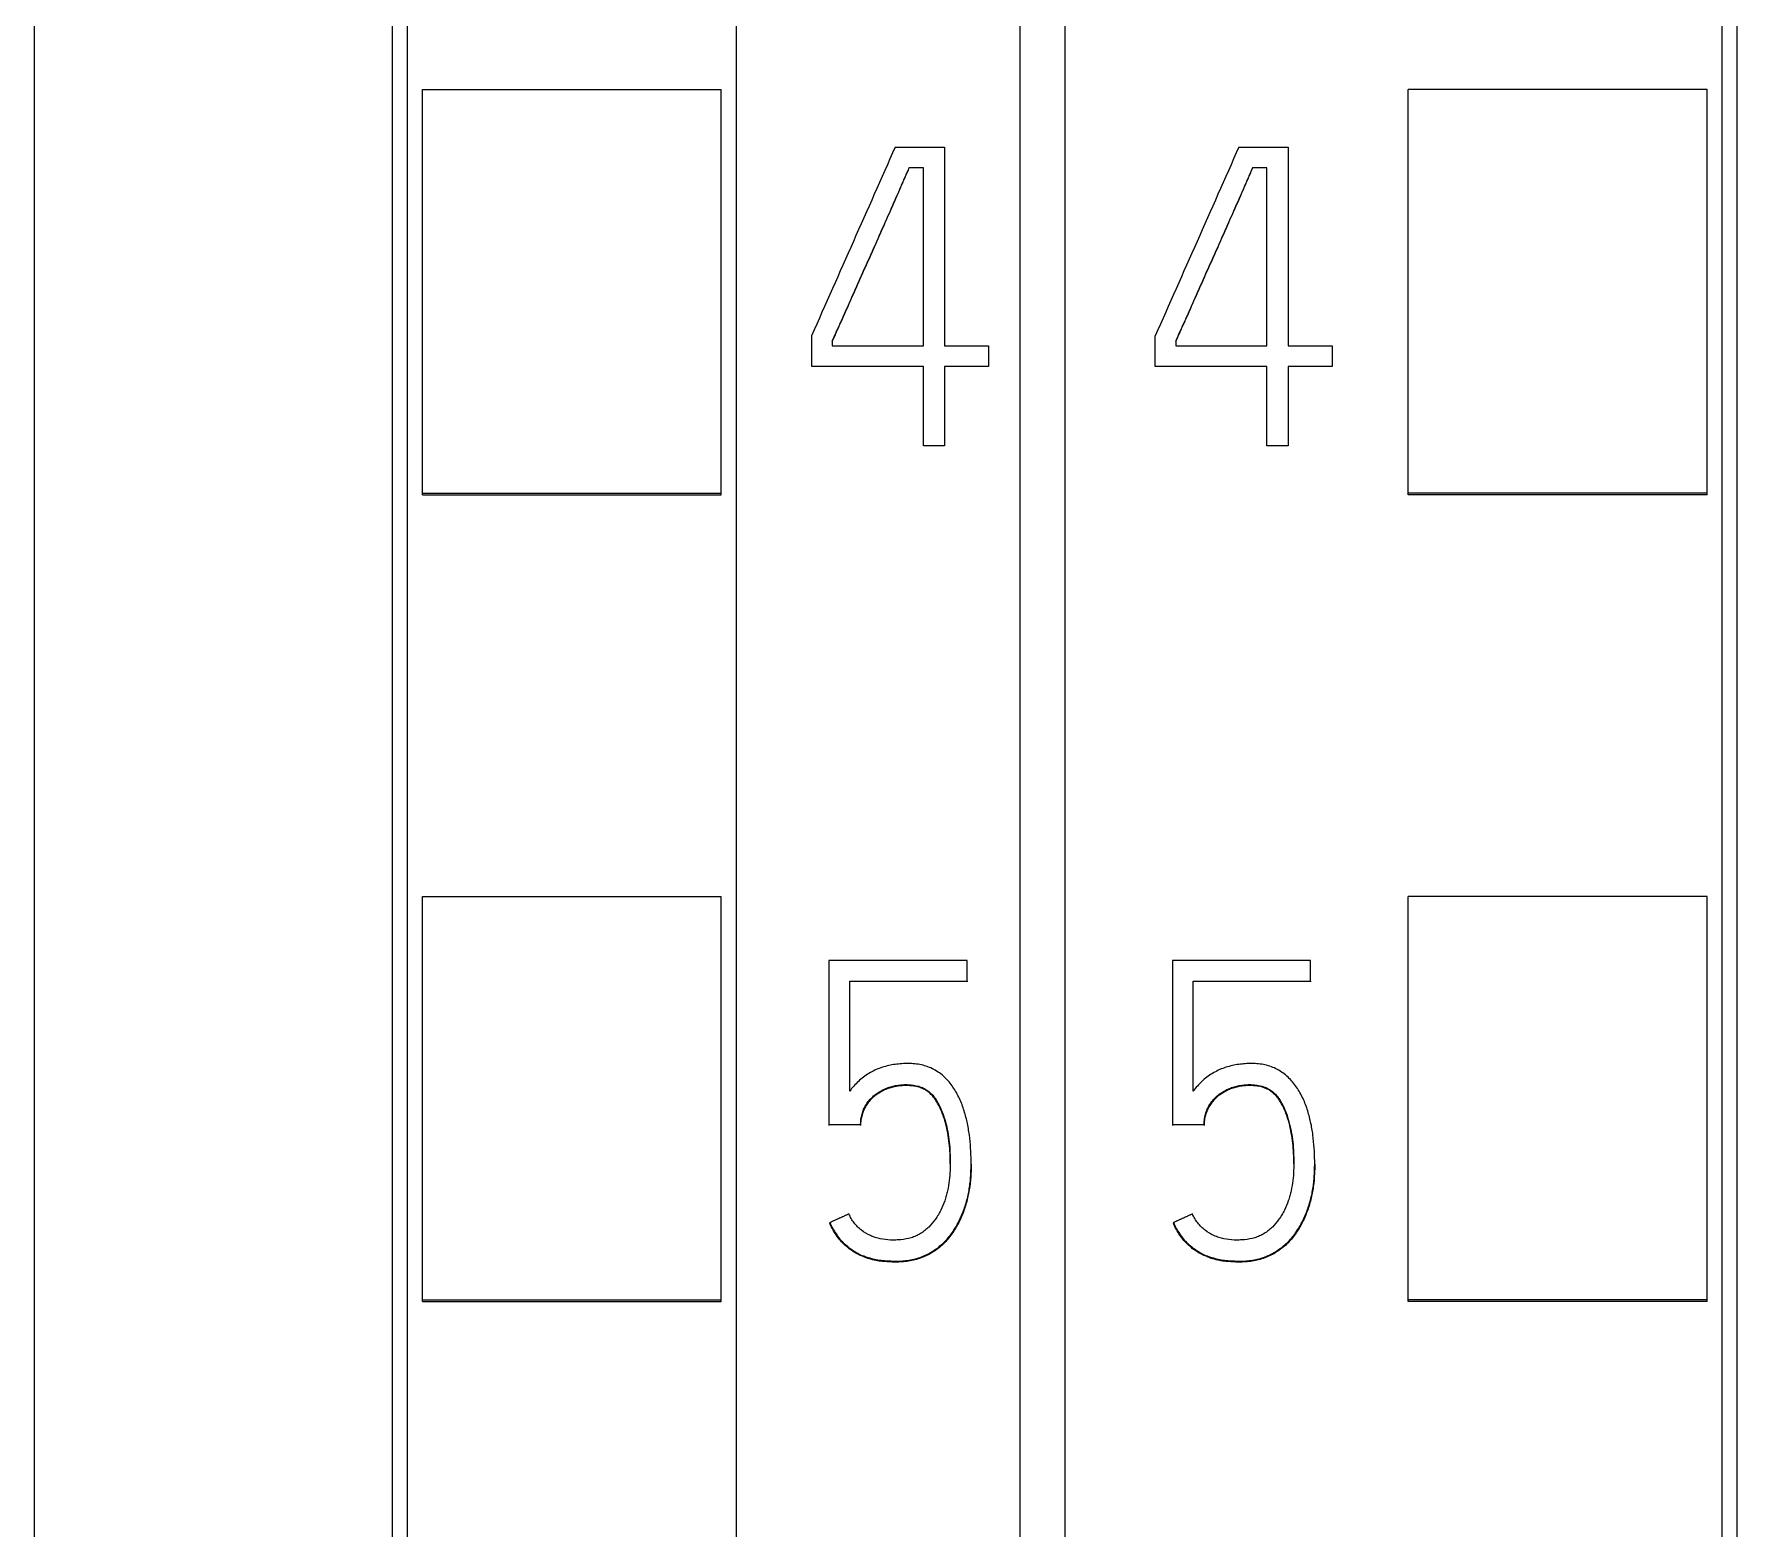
# Model space of a CAD drawing. Header units: millimetres. Extents: x 1359 to 3577, y 1336 to 3557.
# Drawn here: x 2708.67 to 2720.07, y 2952.38 to 2962.39 of the extents above; entities that cross this region are included whole.
import ezdxf

# ---------------------------------------------------------------- set-up
doc = ezdxf.new("R2010")
doc.units = ezdxf.units.MM
doc.layers.add('000-PI-Oprema', color=30, linetype='Continuous', lineweight=5)

msp = doc.modelspace()

# ---------------------------------------------------------------- linework, layer by layer
at = {"layer": '000-PI-Oprema', "color": 0, "linetype": 'ByBlock', "lineweight": 0}
for p, q in [((2715.571, 3041.237), (2715.571, 2927.819)), ((2715.571, 3041.237), (2715.571, 2927.819)), ((2711.171, 2930.141), (2711.171, 3038.956)), ((2719.971, 3038.956), (2719.971, 2930.141)), ((2713.371, 2974.306), (2713.371, 2910.351)), ((2715.271, 2974.306), (2715.271, 2910.351)), ((2711.271, 2959.317), (2711.271, 2962.019)), ((2711.271, 2962.019), (2713.271, 2962.019)), ((2713.271, 2959.317), (2713.271, 2962.019)), ((2717.871, 2959.317), (2717.871, 2962.019)), ((2719.871, 2962.019), (2717.871, 2962.019)), ((2719.871, 2959.317), (2719.871, 2962.019)), ((2714.437, 2961.634), (2714.767, 2961.634)), ((2714.767, 2961.634), (2714.767, 2960.304)), ((2716.737, 2961.634), (2717.067, 2961.634)), ((2717.067, 2961.634), (2717.067, 2960.304)), ((2714.625, 2961.496), (2714.528, 2961.496)), ((2714.625, 2960.304), (2714.625, 2961.496)), ((2716.925, 2961.496), (2716.828, 2961.496)), ((2716.925, 2960.304), (2716.925, 2961.496)), ((2713.877, 2960.165), (2713.877, 2960.37)), ((2716.177, 2960.165), (2716.177, 2960.37)), ((2714.015, 2960.34), (2714.015, 2960.304)), ((2714.015, 2960.304), (2714.625, 2960.304)), ((2714.767, 2960.304), (2715.061, 2960.304)), ((2715.061, 2960.304), (2715.061, 2960.165)), ((2716.315, 2960.34), (2716.315, 2960.304)), ((2716.315, 2960.304), (2716.925, 2960.304)), ((2717.067, 2960.304), (2717.361, 2960.304)), ((2717.361, 2960.304), (2717.361, 2960.165)), ((2714.625, 2960.165), (2713.877, 2960.165)), ((2714.625, 2959.635), (2714.625, 2960.165)), ((2714.767, 2960.165), (2714.767, 2959.635)), ((2715.061, 2960.165), (2714.767, 2960.165)), ((2716.925, 2960.165), (2716.177, 2960.165)), ((2716.925, 2959.635), (2716.925, 2960.165)), ((2717.067, 2960.165), (2717.067, 2959.635)), ((2717.361, 2960.165), (2717.067, 2960.165)), ((2714.767, 2959.635), (2714.625, 2959.635)), ((2717.067, 2959.635), (2716.925, 2959.635)), ((2711.271, 2959.306), (2711.271, 2959.317)), ((2711.271, 2959.317), (2713.271, 2959.317)), ((2711.271, 2959.306), (2713.271, 2959.306)), ((2713.271, 2959.306), (2713.271, 2959.317)), ((2717.871, 2959.306), (2717.871, 2959.317)), ((2719.871, 2959.317), (2717.871, 2959.317)), ((2719.871, 2959.306), (2717.871, 2959.306)), ((2719.871, 2959.306), (2719.871, 2959.317)), ((2711.271, 2953.916), (2711.271, 2956.617)), ((2711.271, 2956.617), (2713.271, 2956.617)), ((2713.271, 2953.916), (2713.271, 2956.617)), ((2717.871, 2953.916), (2717.871, 2956.617)), ((2719.871, 2956.617), (2717.871, 2956.617)), ((2719.871, 2953.916), (2719.871, 2956.617)), ((2713.993, 2956.189), (2713.993, 2955.091)), ((2714.917, 2956.189), (2713.993, 2956.189)), ((2714.917, 2956.051), (2714.917, 2956.189)), ((2716.293, 2956.189), (2716.293, 2955.091)), ((2717.217, 2956.189), (2716.293, 2956.189)), ((2717.217, 2956.051), (2717.217, 2956.189)), ((2714.132, 2955.313), (2714.132, 2956.051)), ((2714.132, 2956.051), (2714.917, 2956.051)), ((2714.917, 2956.051), (2714.917, 2956.045)), ((2716.432, 2955.313), (2716.432, 2956.051)), ((2716.432, 2956.051), (2717.217, 2956.051)), ((2717.217, 2956.051), (2717.217, 2956.045)), ((2713.993, 2955.091), (2713.993, 2955.085)), ((2713.993, 2955.091), (2714.204, 2955.091)), ((2714.204, 2955.091), (2714.204, 2955.085)), ((2716.293, 2955.091), (2716.293, 2955.085)), ((2716.293, 2955.091), (2716.504, 2955.091)), ((2716.504, 2955.091), (2716.504, 2955.085)), ((2714.945, 2954.826), (2714.945, 2954.832)), ((2717.245, 2954.826), (2717.245, 2954.832)), ((2713.999, 2954.434), (2713.999, 2954.428)), ((2716.299, 2954.434), (2716.299, 2954.428)), ((2711.271, 2953.906), (2711.271, 2953.916)), ((2711.271, 2953.916), (2713.271, 2953.916)), ((2711.271, 2953.906), (2713.271, 2953.906)), ((2713.271, 2953.906), (2713.271, 2953.916)), ((2717.871, 2953.906), (2717.871, 2953.916)), ((2719.871, 2953.916), (2717.871, 2953.916)), ((2719.871, 2953.906), (2717.871, 2953.906)), ((2719.871, 2953.906), (2719.871, 2953.916))]:
    msp.add_line(p, q, dxfattribs=at)
msp.add_ellipse((2724.098, 2921.699), major_axis=(441.664, 998.306), ratio=0.022905, start_param=1.540918, end_param=1.542185, dxfattribs=at)
at = {"layer": '000-PI-Oprema', "color": 18, "linetype": 'ByBlock', "lineweight": 0, "true_color": 0x000000}
msp.add_ellipse((2726.395, 2921.711), major_axis=(441.592, 998.143), ratio=0.022901, start_param=1.540922, end_param=1.542189, dxfattribs=at)
at = {"layer": '000-PI-Oprema', "color": 0, "linetype": 'ByBlock', "lineweight": 0}
for points, knots in [([(2711.071, 2929.856), (2711.071, 2933.196), (2711.071, 2941.161), (2711.071, 2953.801), (2711.071, 2969.287), (2711.071, 2983.582), (2711.071, 2997.792), (2711.071, 3012.358), (2711.071, 3026.528), (2711.071, 3036.098), (2711.071, 3039.142)], [0, 0, 0, 0, 0.091483, 0.21812, 0.346206, 0.515858, 0.610111, 0.736264, 0.916066, 1, 1, 1, 1]), ([(2720.071, 3039.142), (2720.071, 3036.098), (2720.071, 3026.528), (2720.071, 3012.358), (2720.071, 2997.792), (2720.071, 2983.582), (2720.071, 2969.287), (2720.071, 2953.801), (2720.071, 2941.161), (2720.071, 2933.196), (2720.071, 2929.856)], [0, 0, 0, 0, 0.083934, 0.263736, 0.389889, 0.484142, 0.653794, 0.78188, 0.908517, 1, 1, 1, 1]), ([(2708.671, 3036.077), (2708.671, 3034.053), (2708.671, 3025.504), (2708.671, 3012.358), (2708.671, 2997.792), (2708.671, 2983.582), (2708.671, 2969.287), (2708.671, 2953.801), (2708.671, 2941.043), (2708.671, 2932.161), (2708.671, 2927.904), (2708.671, 2927.106)], [0, 0, 0, 0, 0.055935, 0.236292, 0.362833, 0.457376, 0.627551, 0.756032, 0.883059, 0.978086, 1, 1, 1, 1]), ([(2714.528, 2961.496), (2714.518, 2961.472), (2714.507, 2961.447), (2714.486, 2961.399), (2714.476, 2961.375), (2714.444, 2961.303), (2714.423, 2961.254), (2714.38, 2961.158), (2714.359, 2961.11), (2714.316, 2961.013), (2714.295, 2960.965), (2714.252, 2960.869), (2714.23, 2960.821), (2714.187, 2960.725), (2714.166, 2960.676), (2714.123, 2960.58), (2714.102, 2960.532), (2714.07, 2960.46), (2714.059, 2960.436), (2714.042, 2960.4), (2714.037, 2960.388), (2714.026, 2960.364), (2714.021, 2960.352), (2714.015, 2960.34)], [0, 0, 0, 0, 0.0625, 0.0625, 0.125, 0.125, 0.25, 0.25, 0.375, 0.375, 0.5, 0.5, 0.625, 0.625, 0.75, 0.75, 0.875, 0.875, 0.9375, 0.9375, 0.96875, 0.96875, 1, 1, 1, 1]), ([(2716.828, 2961.496), (2716.818, 2961.472), (2716.807, 2961.447), (2716.786, 2961.399), (2716.776, 2961.375), (2716.744, 2961.303), (2716.723, 2961.254), (2716.68, 2961.158), (2716.659, 2961.11), (2716.616, 2961.013), (2716.595, 2960.965), (2716.552, 2960.869), (2716.53, 2960.821), (2716.487, 2960.725), (2716.466, 2960.676), (2716.423, 2960.58), (2716.402, 2960.532), (2716.37, 2960.46), (2716.359, 2960.436), (2716.342, 2960.4), (2716.337, 2960.388), (2716.326, 2960.364), (2716.321, 2960.352), (2716.315, 2960.34)], [0, 0, 0, 0, 0.0625, 0.0625, 0.125, 0.125, 0.25, 0.25, 0.375, 0.375, 0.5, 0.5, 0.625, 0.625, 0.75, 0.75, 0.875, 0.875, 0.9375, 0.9375, 0.96875, 0.96875, 1, 1, 1, 1]), ([(2714.015, 2960.333), (2714.021, 2960.345), (2714.026, 2960.357), (2714.037, 2960.381), (2714.042, 2960.393), (2714.059, 2960.429), (2714.07, 2960.453), (2714.102, 2960.526), (2714.123, 2960.574), (2714.166, 2960.67), (2714.187, 2960.718), (2714.23, 2960.815), (2714.252, 2960.863), (2714.295, 2960.959), (2714.316, 2961.007), (2714.359, 2961.104), (2714.38, 2961.152), (2714.423, 2961.248), (2714.444, 2961.297), (2714.476, 2961.369), (2714.486, 2961.393), (2714.507, 2961.441), (2714.518, 2961.465), (2714.528, 2961.49)], [0, 0, 0, 0, 0.03125, 0.03125, 0.0625, 0.0625, 0.125, 0.125, 0.25, 0.25, 0.375, 0.375, 0.5, 0.5, 0.625, 0.625, 0.75, 0.75, 0.875, 0.875, 0.9375, 0.9375, 1, 1, 1, 1]), ([(2716.315, 2960.333), (2716.321, 2960.345), (2716.326, 2960.357), (2716.337, 2960.381), (2716.342, 2960.393), (2716.359, 2960.429), (2716.37, 2960.453), (2716.402, 2960.526), (2716.423, 2960.574), (2716.466, 2960.67), (2716.487, 2960.718), (2716.53, 2960.815), (2716.552, 2960.863), (2716.595, 2960.959), (2716.616, 2961.007), (2716.659, 2961.104), (2716.68, 2961.152), (2716.723, 2961.248), (2716.744, 2961.297), (2716.776, 2961.369), (2716.786, 2961.393), (2716.807, 2961.441), (2716.818, 2961.465), (2716.828, 2961.49)], [0, 0, 0, 0, 0.03125, 0.03125, 0.0625, 0.0625, 0.125, 0.125, 0.25, 0.25, 0.375, 0.375, 0.5, 0.5, 0.625, 0.625, 0.75, 0.75, 0.875, 0.875, 0.9375, 0.9375, 1, 1, 1, 1]), ([(2713.999, 2954.434), (2714.011, 2954.407), (2714.024, 2954.382), (2714.049, 2954.346), (2714.057, 2954.334), (2714.076, 2954.312), (2714.086, 2954.301), (2714.108, 2954.282), (2714.119, 2954.273), (2714.142, 2954.255), (2714.154, 2954.247), (2714.179, 2954.232), (2714.192, 2954.225), (2714.218, 2954.213), (2714.232, 2954.208), (2714.26, 2954.199), (2714.274, 2954.195), (2714.302, 2954.188), (2714.316, 2954.185), (2714.345, 2954.181), (2714.36, 2954.18), (2714.382, 2954.178), (2714.389, 2954.178), (2714.404, 2954.177), (2714.411, 2954.177), (2714.433, 2954.176), (2714.448, 2954.176), (2714.477, 2954.177), (2714.491, 2954.178), (2714.521, 2954.181), (2714.535, 2954.183), (2714.564, 2954.19), (2714.578, 2954.193), (2714.62, 2954.207), (2714.647, 2954.219), (2714.685, 2954.241), (2714.698, 2954.249), (2714.722, 2954.266), (2714.733, 2954.275), (2714.755, 2954.294), (2714.766, 2954.304), (2714.786, 2954.326), (2714.795, 2954.337), (2714.822, 2954.372), (2714.838, 2954.397), (2714.859, 2954.435), (2714.866, 2954.448), (2714.878, 2954.475), (2714.884, 2954.489), (2714.9, 2954.53), (2714.909, 2954.557), (2714.924, 2954.614), (2714.93, 2954.642), (2714.936, 2954.685), (2714.938, 2954.7), (2714.941, 2954.729), (2714.942, 2954.744), (2714.944, 2954.788), (2714.945, 2954.817), (2714.944, 2954.876), (2714.942, 2954.934), (2714.936, 2954.992), (2714.929, 2955.05), (2714.924, 2955.079), (2714.914, 2955.122), (2714.911, 2955.136), (2714.903, 2955.164), (2714.899, 2955.179), (2714.885, 2955.22), (2714.875, 2955.248), (2714.855, 2955.287), (2714.848, 2955.301), (2714.833, 2955.326), (2714.825, 2955.338), (2714.8, 2955.373), (2714.781, 2955.395), (2714.736, 2955.435), (2714.711, 2955.451), (2714.672, 2955.471), (2714.658, 2955.476), (2714.63, 2955.486), (2714.615, 2955.489), (2714.587, 2955.495), (2714.572, 2955.496), (2714.542, 2955.499), (2714.528, 2955.499), (2714.498, 2955.499), (2714.484, 2955.498), (2714.454, 2955.495), (2714.44, 2955.494), (2714.411, 2955.489), (2714.397, 2955.486), (2714.368, 2955.479), (2714.354, 2955.475), (2714.326, 2955.465), (2714.312, 2955.46), (2714.286, 2955.447), (2714.273, 2955.44), (2714.247, 2955.425), (2714.235, 2955.417), (2714.211, 2955.399), (2714.2, 2955.389), (2714.179, 2955.369), (2714.169, 2955.359), (2714.149, 2955.337), (2714.14, 2955.325), (2714.132, 2955.313)], [0, 0, 0, 0, 0.03125, 0.03125, 0.046875, 0.046875, 0.0625, 0.0625, 0.078125, 0.078125, 0.09375, 0.09375, 0.109375, 0.109375, 0.125, 0.125, 0.140625, 0.140625, 0.15625, 0.15625, 0.171875, 0.171875, 0.179687, 0.179687, 0.1875, 0.1875, 0.203125, 0.203125, 0.21875, 0.21875, 0.234375, 0.234375, 0.25, 0.25, 0.28125, 0.28125, 0.296875, 0.296875, 0.3125, 0.3125, 0.328125, 0.328125, 0.34375, 0.34375, 0.375, 0.375, 0.390625, 0.390625, 0.40625, 0.40625, 0.4375, 0.4375, 0.46875, 0.46875, 0.484375, 0.484375, 0.5, 0.5, 0.53125, 0.53125, 0.5625, 0.59375, 0.59375, 0.625, 0.625, 0.640625, 0.640625, 0.65625, 0.65625, 0.6875, 0.6875, 0.703125, 0.703125, 0.71875, 0.71875, 0.75, 0.75, 0.78125, 0.78125, 0.796875, 0.796875, 0.8125, 0.8125, 0.828125, 0.828125, 0.84375, 0.84375, 0.859375, 0.859375, 0.875, 0.875, 0.890625, 0.890625, 0.90625, 0.90625, 0.921875, 0.921875, 0.9375, 0.9375, 0.953125, 0.953125, 0.96875, 0.96875, 0.984375, 0.984375, 1, 1, 1, 1]), ([(2716.299, 2954.434), (2716.311, 2954.407), (2716.324, 2954.382), (2716.349, 2954.346), (2716.357, 2954.334), (2716.376, 2954.312), (2716.386, 2954.301), (2716.408, 2954.282), (2716.419, 2954.273), (2716.442, 2954.255), (2716.454, 2954.247), (2716.479, 2954.232), (2716.492, 2954.225), (2716.518, 2954.213), (2716.532, 2954.208), (2716.56, 2954.199), (2716.574, 2954.195), (2716.602, 2954.188), (2716.616, 2954.185), (2716.645, 2954.181), (2716.66, 2954.18), (2716.682, 2954.178), (2716.689, 2954.178), (2716.704, 2954.177), (2716.711, 2954.177), (2716.733, 2954.176), (2716.748, 2954.176), (2716.777, 2954.177), (2716.791, 2954.178), (2716.821, 2954.181), (2716.835, 2954.183), (2716.864, 2954.19), (2716.878, 2954.193), (2716.92, 2954.207), (2716.947, 2954.219), (2716.985, 2954.241), (2716.998, 2954.249), (2717.022, 2954.266), (2717.033, 2954.275), (2717.055, 2954.294), (2717.066, 2954.304), (2717.086, 2954.326), (2717.095, 2954.337), (2717.122, 2954.372), (2717.138, 2954.397), (2717.159, 2954.435), (2717.166, 2954.448), (2717.178, 2954.475), (2717.184, 2954.489), (2717.2, 2954.53), (2717.209, 2954.557), (2717.224, 2954.614), (2717.23, 2954.642), (2717.236, 2954.685), (2717.238, 2954.7), (2717.241, 2954.729), (2717.242, 2954.744), (2717.244, 2954.788), (2717.245, 2954.817), (2717.244, 2954.876), (2717.242, 2954.934), (2717.236, 2954.992), (2717.229, 2955.05), (2717.224, 2955.079), (2717.214, 2955.122), (2717.211, 2955.136), (2717.203, 2955.164), (2717.199, 2955.179), (2717.185, 2955.22), (2717.175, 2955.248), (2717.155, 2955.287), (2717.148, 2955.301), (2717.133, 2955.326), (2717.125, 2955.338), (2717.1, 2955.373), (2717.081, 2955.395), (2717.036, 2955.435), (2717.011, 2955.451), (2716.972, 2955.471), (2716.958, 2955.476), (2716.93, 2955.486), (2716.915, 2955.489), (2716.887, 2955.495), (2716.872, 2955.496), (2716.842, 2955.499), (2716.828, 2955.499), (2716.798, 2955.499), (2716.784, 2955.498), (2716.754, 2955.495), (2716.74, 2955.494), (2716.711, 2955.489), (2716.697, 2955.486), (2716.668, 2955.479), (2716.654, 2955.475), (2716.626, 2955.465), (2716.612, 2955.46), (2716.586, 2955.447), (2716.573, 2955.44), (2716.547, 2955.425), (2716.535, 2955.417), (2716.511, 2955.399), (2716.5, 2955.389), (2716.479, 2955.369), (2716.469, 2955.359), (2716.449, 2955.337), (2716.44, 2955.325), (2716.432, 2955.313)], [0, 0, 0, 0, 0.03125, 0.03125, 0.046875, 0.046875, 0.0625, 0.0625, 0.078125, 0.078125, 0.09375, 0.09375, 0.109375, 0.109375, 0.125, 0.125, 0.140625, 0.140625, 0.15625, 0.15625, 0.171875, 0.171875, 0.179688, 0.179688, 0.1875, 0.1875, 0.203125, 0.203125, 0.21875, 0.21875, 0.234375, 0.234375, 0.25, 0.25, 0.28125, 0.28125, 0.296875, 0.296875, 0.3125, 0.3125, 0.328125, 0.328125, 0.34375, 0.34375, 0.375, 0.375, 0.390625, 0.390625, 0.40625, 0.40625, 0.4375, 0.4375, 0.46875, 0.46875, 0.484375, 0.484375, 0.5, 0.5, 0.53125, 0.53125, 0.5625, 0.59375, 0.59375, 0.625, 0.625, 0.640625, 0.640625, 0.65625, 0.65625, 0.6875, 0.6875, 0.703125, 0.703125, 0.71875, 0.71875, 0.75, 0.75, 0.78125, 0.78125, 0.796875, 0.796875, 0.8125, 0.8125, 0.828125, 0.828125, 0.84375, 0.84375, 0.859375, 0.859375, 0.875, 0.875, 0.890625, 0.890625, 0.90625, 0.90625, 0.921875, 0.921875, 0.9375, 0.9375, 0.953125, 0.953125, 0.96875, 0.96875, 0.984375, 0.984375, 1, 1, 1, 1]), ([(2714.204, 2955.091), (2714.205, 2955.114), (2714.208, 2955.137), (2714.217, 2955.171), (2714.22, 2955.182), (2714.23, 2955.203), (2714.235, 2955.213), (2714.247, 2955.233), (2714.254, 2955.242), (2714.269, 2955.26), (2714.277, 2955.268), (2714.294, 2955.284), (2714.303, 2955.291), (2714.322, 2955.305), (2714.332, 2955.311), (2714.352, 2955.322), (2714.362, 2955.327), (2714.383, 2955.336), (2714.394, 2955.34), (2714.428, 2955.35), (2714.45, 2955.354), (2714.485, 2955.357), (2714.496, 2955.358), (2714.519, 2955.358), (2714.531, 2955.357), (2714.554, 2955.355), (2714.565, 2955.353), (2714.582, 2955.349), (2714.588, 2955.348), (2714.599, 2955.345), (2714.605, 2955.343), (2714.621, 2955.337), (2714.631, 2955.332), (2714.651, 2955.32), (2714.66, 2955.313), (2714.678, 2955.297), (2714.686, 2955.289), (2714.7, 2955.271), (2714.707, 2955.261), (2714.726, 2955.232), (2714.736, 2955.211), (2714.754, 2955.169), (2714.761, 2955.147), (2714.781, 2955.081), (2714.79, 2955.036), (2714.799, 2954.967), (2714.801, 2954.945), (2714.803, 2954.899), (2714.804, 2954.875), (2714.805, 2954.806), (2714.804, 2954.761), (2714.795, 2954.693), (2714.791, 2954.67), (2714.784, 2954.636), (2714.781, 2954.625), (2714.775, 2954.603), (2714.772, 2954.591), (2714.76, 2954.559), (2714.752, 2954.537), (2714.736, 2954.506), (2714.731, 2954.496), (2714.719, 2954.476), (2714.712, 2954.466), (2714.692, 2954.438), (2714.677, 2954.42), (2714.653, 2954.396), (2714.644, 2954.389), (2714.626, 2954.374), (2714.616, 2954.367), (2714.596, 2954.355), (2714.586, 2954.349), (2714.565, 2954.34), (2714.554, 2954.336), (2714.521, 2954.326), (2714.498, 2954.322), (2714.463, 2954.318), (2714.452, 2954.318), (2714.428, 2954.317), (2714.417, 2954.317), (2714.382, 2954.318), (2714.359, 2954.321), (2714.325, 2954.328), (2714.314, 2954.33), (2714.292, 2954.338), (2714.281, 2954.342), (2714.249, 2954.356), (2714.229, 2954.368), (2714.202, 2954.39), (2714.193, 2954.398), (2714.176, 2954.414), (2714.161, 2954.432), (2714.148, 2954.451), (2714.136, 2954.471), (2714.131, 2954.481), (2714.126, 2954.492)], [0, 0, 0, 0, 0.03125, 0.03125, 0.046875, 0.046875, 0.0625, 0.0625, 0.078125, 0.078125, 0.09375, 0.09375, 0.109375, 0.109375, 0.125, 0.125, 0.140625, 0.140625, 0.15625, 0.15625, 0.1875, 0.1875, 0.203125, 0.203125, 0.21875, 0.21875, 0.234375, 0.234375, 0.242187, 0.242187, 0.25, 0.25, 0.265625, 0.265625, 0.28125, 0.28125, 0.296875, 0.296875, 0.3125, 0.3125, 0.34375, 0.34375, 0.375, 0.375, 0.4375, 0.4375, 0.46875, 0.46875, 0.5, 0.5, 0.5625, 0.5625, 0.59375, 0.59375, 0.609375, 0.609375, 0.625, 0.625, 0.65625, 0.65625, 0.671875, 0.671875, 0.6875, 0.6875, 0.71875, 0.71875, 0.734375, 0.734375, 0.75, 0.75, 0.765625, 0.765625, 0.78125, 0.78125, 0.8125, 0.8125, 0.828125, 0.828125, 0.84375, 0.84375, 0.875, 0.875, 0.890625, 0.890625, 0.90625, 0.90625, 0.9375, 0.9375, 0.953125, 0.953125, 0.96875, 0.984375, 0.984375, 1, 1, 1, 1]), ([(2714.805, 2954.828), (2714.805, 2954.834), (2714.805, 2954.84), (2714.804, 2954.868), (2714.804, 2954.891), (2714.801, 2954.937), (2714.799, 2954.96), (2714.793, 2955.005), (2714.789, 2955.028), (2714.78, 2955.073), (2714.775, 2955.096), (2714.765, 2955.129), (2714.761, 2955.14), (2714.754, 2955.162), (2714.749, 2955.173), (2714.736, 2955.205), (2714.726, 2955.225), (2714.707, 2955.255), (2714.701, 2955.264), (2714.686, 2955.282), (2714.678, 2955.291), (2714.661, 2955.306), (2714.652, 2955.313), (2714.632, 2955.326), (2714.621, 2955.331), (2714.6, 2955.339), (2714.589, 2955.342), (2714.566, 2955.347), (2714.554, 2955.349), (2714.531, 2955.351), (2714.52, 2955.351), (2714.497, 2955.351), (2714.485, 2955.351), (2714.462, 2955.349), (2714.451, 2955.348), (2714.428, 2955.343), (2714.406, 2955.338), (2714.384, 2955.33), (2714.363, 2955.321), (2714.352, 2955.316), (2714.322, 2955.299), (2714.303, 2955.286), (2714.278, 2955.263), (2714.269, 2955.254), (2714.254, 2955.236), (2714.248, 2955.227), (2714.235, 2955.208), (2714.23, 2955.197), (2714.221, 2955.176), (2714.217, 2955.165), (2714.211, 2955.143), (2714.208, 2955.131), (2714.205, 2955.108), (2714.204, 2955.097), (2714.204, 2955.085)], [0, 0, 0, 0, 0.015899, 0.015899, 0.077406, 0.077406, 0.138912, 0.138912, 0.200418, 0.200418, 0.261925, 0.261925, 0.292678, 0.292678, 0.323431, 0.323431, 0.384937, 0.384937, 0.41569, 0.41569, 0.446443, 0.446443, 0.477197, 0.477197, 0.50795, 0.50795, 0.538703, 0.538703, 0.569456, 0.569456, 0.600209, 0.600209, 0.630962, 0.630962, 0.661715, 0.661715, 0.692469, 0.723222, 0.723222, 0.753975, 0.753975, 0.815481, 0.815481, 0.846234, 0.846234, 0.876987, 0.876987, 0.907741, 0.907741, 0.938494, 0.938494, 0.969247, 0.969247, 1, 1, 1, 1]), ([(2716.504, 2955.091), (2716.505, 2955.114), (2716.508, 2955.137), (2716.517, 2955.171), (2716.52, 2955.182), (2716.53, 2955.203), (2716.535, 2955.213), (2716.547, 2955.233), (2716.554, 2955.242), (2716.569, 2955.26), (2716.577, 2955.268), (2716.594, 2955.284), (2716.603, 2955.291), (2716.622, 2955.305), (2716.632, 2955.311), (2716.652, 2955.322), (2716.662, 2955.327), (2716.683, 2955.336), (2716.694, 2955.34), (2716.728, 2955.35), (2716.75, 2955.354), (2716.785, 2955.357), (2716.796, 2955.358), (2716.819, 2955.358), (2716.831, 2955.357), (2716.854, 2955.355), (2716.865, 2955.353), (2716.882, 2955.349), (2716.888, 2955.348), (2716.899, 2955.345), (2716.905, 2955.343), (2716.921, 2955.337), (2716.931, 2955.332), (2716.951, 2955.32), (2716.96, 2955.313), (2716.978, 2955.297), (2716.986, 2955.289), (2717, 2955.271), (2717.007, 2955.261), (2717.026, 2955.232), (2717.036, 2955.211), (2717.054, 2955.169), (2717.061, 2955.147), (2717.081, 2955.081), (2717.09, 2955.036), (2717.099, 2954.967), (2717.101, 2954.945), (2717.103, 2954.899), (2717.104, 2954.875), (2717.105, 2954.806), (2717.104, 2954.761), (2717.095, 2954.693), (2717.091, 2954.67), (2717.084, 2954.636), (2717.081, 2954.625), (2717.075, 2954.603), (2717.072, 2954.591), (2717.06, 2954.559), (2717.052, 2954.537), (2717.036, 2954.506), (2717.031, 2954.496), (2717.019, 2954.476), (2717.012, 2954.466), (2716.992, 2954.438), (2716.977, 2954.42), (2716.953, 2954.396), (2716.944, 2954.389), (2716.926, 2954.374), (2716.916, 2954.367), (2716.896, 2954.355), (2716.886, 2954.349), (2716.865, 2954.34), (2716.854, 2954.336), (2716.821, 2954.326), (2716.798, 2954.322), (2716.763, 2954.318), (2716.752, 2954.318), (2716.728, 2954.317), (2716.717, 2954.317), (2716.682, 2954.318), (2716.659, 2954.321), (2716.625, 2954.328), (2716.614, 2954.33), (2716.592, 2954.338), (2716.581, 2954.342), (2716.549, 2954.356), (2716.529, 2954.368), (2716.502, 2954.39), (2716.493, 2954.398), (2716.476, 2954.414), (2716.461, 2954.432), (2716.448, 2954.451), (2716.436, 2954.471), (2716.431, 2954.481), (2716.426, 2954.492)], [0, 0, 0, 0, 0.03125, 0.03125, 0.046875, 0.046875, 0.0625, 0.0625, 0.078125, 0.078125, 0.09375, 0.09375, 0.109375, 0.109375, 0.125, 0.125, 0.140625, 0.140625, 0.15625, 0.15625, 0.1875, 0.1875, 0.203125, 0.203125, 0.21875, 0.21875, 0.234375, 0.234375, 0.242187, 0.242187, 0.25, 0.25, 0.265625, 0.265625, 0.28125, 0.28125, 0.296875, 0.296875, 0.3125, 0.3125, 0.34375, 0.34375, 0.375, 0.375, 0.4375, 0.4375, 0.46875, 0.46875, 0.5, 0.5, 0.5625, 0.5625, 0.59375, 0.59375, 0.609375, 0.609375, 0.625, 0.625, 0.65625, 0.65625, 0.671875, 0.671875, 0.6875, 0.6875, 0.71875, 0.71875, 0.734375, 0.734375, 0.75, 0.75, 0.765625, 0.765625, 0.78125, 0.78125, 0.8125, 0.8125, 0.828125, 0.828125, 0.84375, 0.84375, 0.875, 0.875, 0.890625, 0.890625, 0.90625, 0.90625, 0.9375, 0.9375, 0.953125, 0.953125, 0.96875, 0.984375, 0.984375, 1, 1, 1, 1]), ([(2717.105, 2954.828), (2717.105, 2954.834), (2717.105, 2954.84), (2717.104, 2954.868), (2717.104, 2954.891), (2717.101, 2954.937), (2717.099, 2954.96), (2717.093, 2955.005), (2717.089, 2955.028), (2717.08, 2955.073), (2717.075, 2955.096), (2717.065, 2955.129), (2717.061, 2955.14), (2717.054, 2955.162), (2717.049, 2955.173), (2717.036, 2955.205), (2717.026, 2955.225), (2717.007, 2955.255), (2717.001, 2955.264), (2716.986, 2955.282), (2716.978, 2955.291), (2716.961, 2955.306), (2716.952, 2955.313), (2716.932, 2955.326), (2716.921, 2955.331), (2716.9, 2955.339), (2716.889, 2955.342), (2716.866, 2955.347), (2716.854, 2955.349), (2716.831, 2955.351), (2716.82, 2955.351), (2716.797, 2955.351), (2716.785, 2955.351), (2716.762, 2955.349), (2716.751, 2955.348), (2716.728, 2955.343), (2716.706, 2955.338), (2716.684, 2955.33), (2716.663, 2955.321), (2716.652, 2955.316), (2716.622, 2955.299), (2716.603, 2955.286), (2716.578, 2955.263), (2716.569, 2955.254), (2716.554, 2955.236), (2716.548, 2955.227), (2716.535, 2955.208), (2716.53, 2955.197), (2716.521, 2955.176), (2716.517, 2955.165), (2716.511, 2955.143), (2716.508, 2955.131), (2716.505, 2955.108), (2716.504, 2955.097), (2716.504, 2955.085)], [0, 0, 0, 0, 0.015899, 0.015899, 0.077406, 0.077406, 0.138912, 0.138912, 0.200418, 0.200418, 0.261925, 0.261925, 0.292678, 0.292678, 0.323431, 0.323431, 0.384937, 0.384937, 0.41569, 0.41569, 0.446443, 0.446443, 0.477197, 0.477197, 0.50795, 0.50795, 0.538703, 0.538703, 0.569456, 0.569456, 0.600209, 0.600209, 0.630962, 0.630962, 0.661715, 0.661715, 0.692469, 0.723222, 0.723222, 0.753975, 0.753975, 0.815481, 0.815481, 0.846234, 0.846234, 0.876987, 0.876987, 0.907741, 0.907741, 0.938494, 0.938494, 0.969247, 0.969247, 1, 1, 1, 1]), ([(2714.945, 2954.826), (2714.945, 2954.804), (2714.944, 2954.783), (2714.942, 2954.733), (2714.939, 2954.704), (2714.933, 2954.66), (2714.931, 2954.646), (2714.925, 2954.617), (2714.922, 2954.603), (2714.911, 2954.56), (2714.903, 2954.532), (2714.882, 2954.477), (2714.87, 2954.45), (2714.842, 2954.398), (2714.827, 2954.373), (2714.801, 2954.338), (2714.791, 2954.327), (2714.772, 2954.305), (2714.762, 2954.294), (2714.729, 2954.264), (2714.705, 2954.247), (2714.668, 2954.224), (2714.655, 2954.217), (2714.628, 2954.205), (2714.614, 2954.199), (2714.572, 2954.185), (2714.544, 2954.178), (2714.5, 2954.172), (2714.485, 2954.171), (2714.456, 2954.17), (2714.441, 2954.17), (2714.412, 2954.17), (2714.397, 2954.171), (2714.368, 2954.173), (2714.353, 2954.174), (2714.324, 2954.177), (2714.31, 2954.18), (2714.281, 2954.186), (2714.266, 2954.19), (2714.238, 2954.199), (2714.225, 2954.205), (2714.198, 2954.216), (2714.185, 2954.223), (2714.159, 2954.238), (2714.146, 2954.246), (2714.122, 2954.264), (2714.111, 2954.273), (2714.089, 2954.292), (2714.079, 2954.303), (2714.059, 2954.325), (2714.05, 2954.337), (2714.025, 2954.374), (2714.011, 2954.401), (2713.999, 2954.428)], [0, 0, 0, 0, 0.044434, 0.044434, 0.104157, 0.104157, 0.134018, 0.134018, 0.16388, 0.16388, 0.223602, 0.223602, 0.283325, 0.283325, 0.343048, 0.343048, 0.37291, 0.37291, 0.402771, 0.402771, 0.462494, 0.462494, 0.492355, 0.492355, 0.522217, 0.522217, 0.58194, 0.58194, 0.611801, 0.611801, 0.641663, 0.641663, 0.671524, 0.671524, 0.701386, 0.701386, 0.731247, 0.731247, 0.761108, 0.761108, 0.79097, 0.79097, 0.820831, 0.820831, 0.850693, 0.850693, 0.880554, 0.880554, 0.910416, 0.910416, 0.940277, 0.940277, 1, 1, 1, 1]), ([(2717.245, 2954.826), (2717.245, 2954.804), (2717.244, 2954.783), (2717.242, 2954.733), (2717.239, 2954.704), (2717.233, 2954.66), (2717.231, 2954.646), (2717.225, 2954.617), (2717.222, 2954.603), (2717.211, 2954.56), (2717.203, 2954.532), (2717.182, 2954.477), (2717.17, 2954.45), (2717.142, 2954.398), (2717.127, 2954.373), (2717.101, 2954.338), (2717.091, 2954.327), (2717.072, 2954.305), (2717.062, 2954.294), (2717.029, 2954.264), (2717.005, 2954.247), (2716.968, 2954.224), (2716.955, 2954.217), (2716.928, 2954.205), (2716.914, 2954.199), (2716.872, 2954.185), (2716.844, 2954.178), (2716.8, 2954.172), (2716.785, 2954.171), (2716.756, 2954.17), (2716.741, 2954.17), (2716.712, 2954.17), (2716.697, 2954.171), (2716.668, 2954.173), (2716.653, 2954.174), (2716.624, 2954.177), (2716.61, 2954.18), (2716.581, 2954.186), (2716.566, 2954.19), (2716.538, 2954.199), (2716.525, 2954.205), (2716.498, 2954.216), (2716.485, 2954.223), (2716.459, 2954.238), (2716.446, 2954.246), (2716.422, 2954.264), (2716.411, 2954.273), (2716.389, 2954.292), (2716.379, 2954.303), (2716.359, 2954.325), (2716.35, 2954.337), (2716.325, 2954.374), (2716.311, 2954.401), (2716.299, 2954.428)], [0, 0, 0, 0, 0.044434, 0.044434, 0.104157, 0.104157, 0.134018, 0.134018, 0.16388, 0.16388, 0.223602, 0.223602, 0.283325, 0.283325, 0.343048, 0.343048, 0.37291, 0.37291, 0.402771, 0.402771, 0.462494, 0.462494, 0.492355, 0.492355, 0.522217, 0.522217, 0.58194, 0.58194, 0.611801, 0.611801, 0.641663, 0.641663, 0.671524, 0.671524, 0.701386, 0.701386, 0.731247, 0.731247, 0.761108, 0.761108, 0.79097, 0.79097, 0.820831, 0.820831, 0.850693, 0.850693, 0.880554, 0.880554, 0.910416, 0.910416, 0.940277, 0.940277, 1, 1, 1, 1])]:
    msp.add_open_spline(points, degree=3, knots=knots, dxfattribs=at)
for points, weights in [([(2714.126, 2954.492), (2714.062, 2954.463), (2713.999, 2954.434)], [0.50000004484, 0.49999995516, 0.50000004484]), ([(2716.426, 2954.492), (2716.362, 2954.463), (2716.299, 2954.434)], [0.499999993177, 0.500000006823, 0.499999993177])]:
    msp.add_rational_spline(points, weights, degree=2, dxfattribs=at)

doc.saveas('drawing.dxf')
